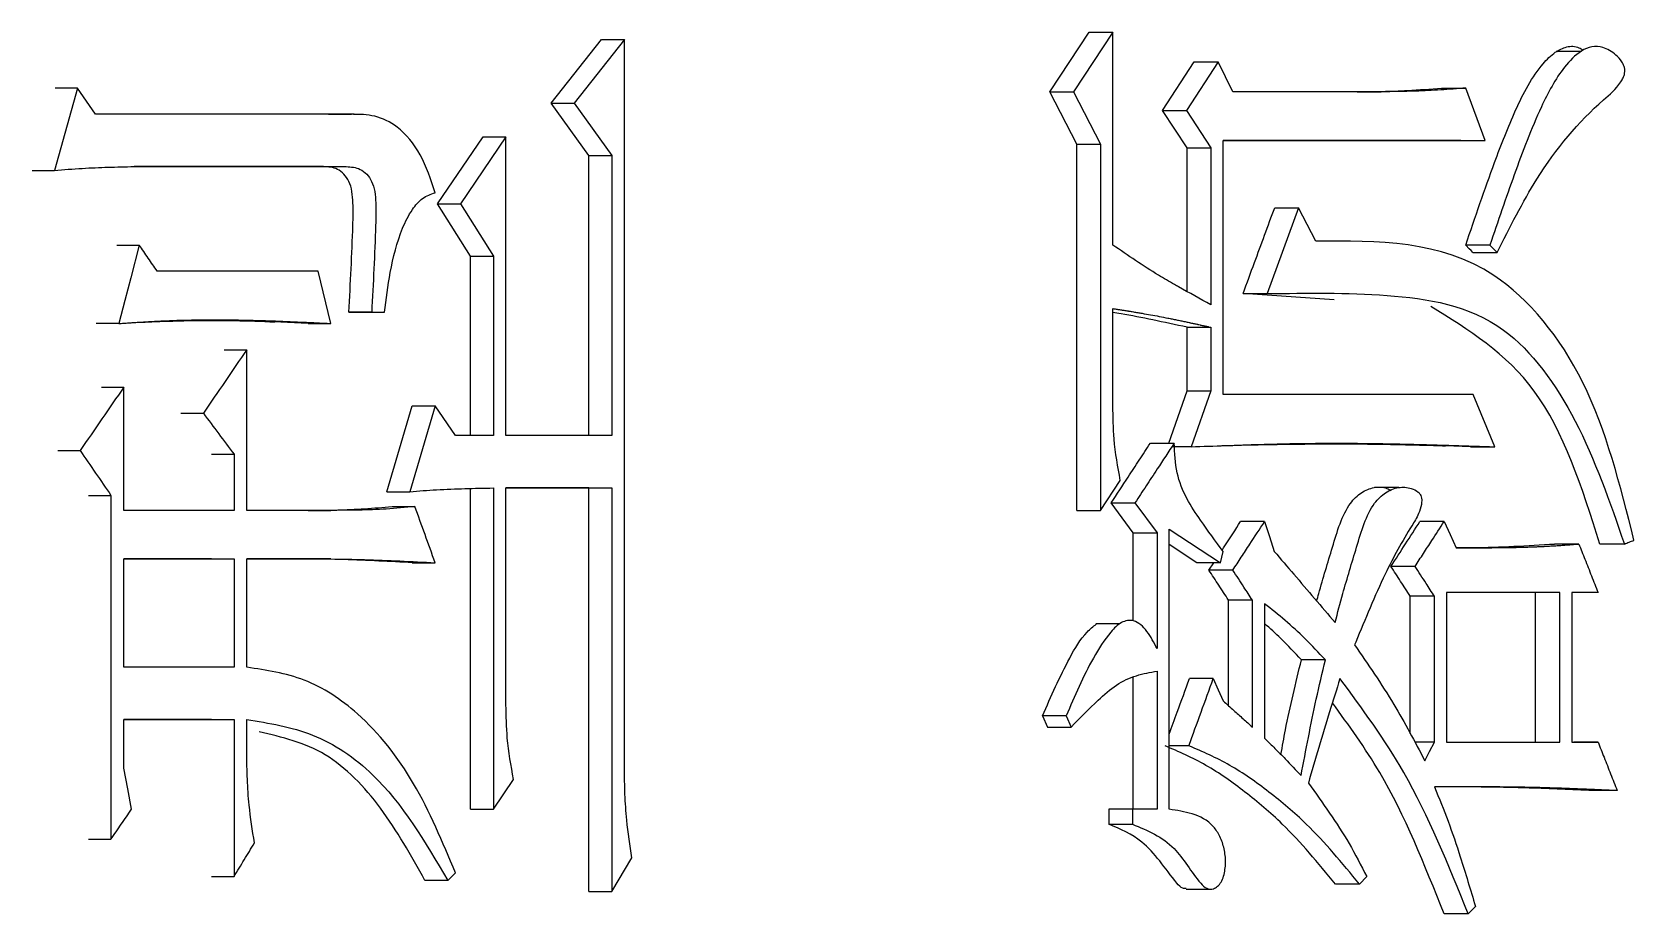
# Model space of a CAD drawing. Header units: millimetres. Extents: x 2223 to 4172, y 741 to 2119.
# Drawn here: x 3152.88 to 3157.519, y 992.018 to 994.571 of the extents above; entities that cross this region are included whole.
import ezdxf

# ---------------------------------------------------------------- set-up
doc = ezdxf.new("R2010")
doc.units = ezdxf.units.MM

msp = doc.modelspace()

# ---------------------------------------------------------------- linework, layer by layer
at = {"color": 7, "linetype": 'Continuous', "lineweight": 25}
for p, q in [((3154.383, 994.3652), (3154.5285, 994.5491)), ((3154.5954, 994.5491), (3154.4497, 994.3652)), ((3154.5285, 994.5491), (3154.5954, 994.5491)), ((3154.5954, 992.4397), (3154.5954, 994.5491)), ((3155.8274, 994.3976), (3155.9412, 994.5707)), ((3156.0099, 994.5707), (3155.896, 994.3976)), ((3155.9412, 994.5707), (3156.0099, 994.5707)), ((3156.0099, 993.9541), (3156.0099, 994.5707)), ((3157.365, 994.5141), (3157.2936, 994.5141)), ((3156.1539, 994.3435), (3156.2458, 994.4842)), ((3156.3149, 994.4842), (3156.2229, 994.3435)), ((3156.2458, 994.4842), (3156.3149, 994.4842)), ((3156.3574, 994.3976), (3156.3149, 994.4842)), ((3153.0116, 994.4084), (3152.9445, 994.1704)), ((3153.0116, 994.4084), (3152.9468, 994.4084)), ((3153.0637, 994.3327), (3153.0116, 994.4084)), ((3156.962, 994.4085), (3157.0321, 994.4085)), ((3157.0879, 994.257), (3157.0321, 994.4085)), ((3154.383, 994.3652), (3154.4497, 994.3652)), ((3154.4922, 994.2137), (3154.383, 994.3652)), ((3154.4497, 994.3652), (3154.559, 994.2137)), ((3155.8274, 994.3976), (3155.896, 994.3976)), ((3155.9057, 994.2462), (3155.8274, 994.3976)), ((3155.896, 994.3976), (3155.9744, 994.2462)), ((3156.787, 994.3976), (3156.3574, 994.3976)), ((3156.7173, 994.3976), (3156.787, 994.3976)), ((3153.8045, 994.3327), (3153.0637, 994.3327)), ((3153.7387, 994.3327), (3153.8045, 994.3327)), ((3153.84, 994.3321), (3153.811, 994.3321)), ((3156.1539, 994.3435), (3156.2229, 994.3435)), ((3156.2246, 994.2354), (3156.1539, 994.3435)), ((3156.2229, 994.3435), (3156.2937, 994.2354)), ((3154.0543, 994.0731), (3154.186, 994.2678)), ((3154.2524, 994.2678), (3154.1206, 994.0731)), ((3154.186, 994.2678), (3154.2524, 994.2678)), ((3154.2524, 993.4024), (3154.2524, 994.2678)), ((3155.9057, 994.2462), (3155.9744, 994.2462)), ((3155.9057, 993.1861), (3155.9057, 994.2462)), ((3156.2246, 994.2354), (3156.2937, 994.2354)), ((3156.2246, 993.8196), (3156.2246, 994.2354)), ((3156.2937, 994.2354), (3156.2937, 993.781)), ((3156.3291, 994.257), (3157.0879, 994.257)), ((3156.3291, 993.5214), (3156.3291, 994.257)), ((3157.0178, 994.257), (3156.3291, 994.257)), ((3157.0178, 994.257), (3157.0879, 994.257)), ((3153.724, 994.1813), (3153.1753, 994.1813)), ((3153.1754, 994.1813), (3153.7898, 994.1813)), ((3153.7241, 994.1813), (3153.7899, 994.1813)), ((3154.4922, 994.2137), (3154.559, 994.2137)), ((3154.4922, 993.4024), (3154.4922, 994.2137)), ((3154.559, 994.2137), (3154.559, 993.4024)), ((3152.8798, 994.1704), (3152.9445, 994.1704)), ((3154.0543, 994.0731), (3154.1206, 994.0731)), ((3154.1494, 993.9217), (3154.0543, 994.0731)), ((3154.1206, 994.0731), (3154.2158, 993.9217)), ((3156.5479, 994.0623), (3156.4563, 993.8135)), ((3156.4785, 994.0623), (3156.5479, 994.0623)), ((3156.5972, 993.9649), (3156.5479, 994.0623)), ((3153.1253, 993.9541), (3153.1903, 993.9541)), ((3157.102, 993.9541), (3157.0318, 993.9541)), ((3154.1494, 993.9217), (3154.2158, 993.9217)), ((3154.1494, 993.4024), (3154.1494, 993.9217)), ((3154.2158, 993.9217), (3154.2158, 993.4024)), ((3157.0527, 993.9325), (3157.1229, 993.9325)), ((3153.7456, 993.7269), (3153.7087, 993.8784)), ((3156.6512, 993.7955), (3156.3869, 993.8135)), ((3156.3869, 993.8135), (3156.4563, 993.8135)), ((3153.8635, 993.7594), (3153.7975, 993.7594)), ((3153.8343, 993.7594), (3153.9003, 993.7594)), ((3153.8635, 993.7594), (3153.9003, 993.7594)), ((3156.0099, 993.489), (3156.0099, 993.7702)), ((3153.1307, 993.7269), (3153.0658, 993.7269)), ((3153.6798, 993.7269), (3153.5803, 993.7319)), ((3153.6798, 993.7269), (3153.7456, 993.7269)), ((3156.2246, 993.7161), (3156.2937, 993.7161)), ((3156.2246, 993.5322), (3156.2246, 993.7161)), ((3156.2937, 993.7161), (3156.2937, 993.5322)), ((3153.4364, 993.6512), (3153.5018, 993.6512)), ((3153.5018, 993.1861), (3153.5018, 993.6512)), ((3153.0807, 993.543), (3153.1456, 993.543)), ((3153.1456, 993.1861), (3153.1456, 993.543)), ((3156.1718, 993.3808), (3156.2246, 993.5322)), ((3156.2246, 993.5322), (3156.2937, 993.5322)), ((3156.2937, 993.5322), (3156.2371, 993.37)), ((3153.9077, 993.2402), (3153.981, 993.489)), ((3154.0472, 993.489), (3153.9738, 993.2402)), ((3153.981, 993.489), (3154.0472, 993.489)), ((3154.1059, 993.4024), (3154.0472, 993.489)), ((3157.053, 993.5214), (3156.3291, 993.5214)), ((3157.1158, 993.37), (3157.053, 993.5214)), ((3153.3106, 993.4673), (3153.3759, 993.4673)), ((3154.2158, 993.4024), (3154.1059, 993.4024)), ((3154.559, 993.4024), (3154.2524, 993.4024)), ((3152.9543, 993.3591), (3153.019, 993.3591)), ((3153.3994, 993.3483), (3153.4648, 993.3483)), ((3153.4648, 993.3483), (3153.4648, 993.1861)), ((3156.1185, 993.3808), (3156.1875, 993.3808)), ((3156.2371, 993.37), (3156.1804, 993.37)), ((3157.0457, 993.37), (3156.9729, 993.3728)), ((3157.0457, 993.37), (3157.1158, 993.37)), ((3154.1494, 992.3207), (3154.1494, 993.2496)), ((3154.2158, 993.251), (3154.2158, 992.3207)), ((3154.2524, 993.251), (3154.559, 993.251)), ((3154.2524, 992.6236), (3154.2524, 993.251)), ((3154.4922, 993.251), (3154.2524, 993.251)), ((3154.4922, 993.251), (3154.559, 993.251)), ((3154.4922, 992.0827), (3154.4922, 993.251)), ((3154.559, 993.251), (3154.559, 992.0827)), ((3155.9744, 993.1861), (3156.0313, 993.2726)), ((3156.8378, 993.2522), (3156.7672, 993.2522)), ((3153.0435, 993.2293), (3153.1084, 993.2293)), ((3153.9077, 993.2402), (3153.9738, 993.2402)), ((3156.0051, 993.2077), (3156.0739, 993.2077)), ((3156.0689, 993.1212), (3156.0051, 993.2077)), ((3156.0739, 993.2077), (3156.1378, 993.1212)), ((3153.4648, 993.1861), (3153.1456, 993.1861)), ((3153.7456, 993.1861), (3153.5018, 993.1861)), ((3153.6798, 993.1861), (3153.7456, 993.1861)), ((3153.9224, 993.1969), (3153.9885, 993.1969)), ((3155.9057, 993.1861), (3155.9744, 993.1861)), ((3156.4492, 993.1536), (3156.3799, 993.1536)), ((3156.9692, 993.1536), (3156.8992, 993.1536)), ((3156.0689, 993.1212), (3156.1378, 993.1212)), ((3156.0689, 992.866), (3156.0689, 993.1212)), ((3156.1378, 993.1212), (3156.1378, 992.7858)), ((3156.1733, 993.132), (3156.322, 993.0346)), ((3156.2529, 993.0346), (3156.1733, 993.0868)), ((3156.322, 993.0346), (3156.3291, 993.0671)), ((3157.3595, 993.0887), (3157.289, 993.0887)), ((3153.1456, 992.7317), (3153.1456, 993.0454)), ((3153.1456, 993.0454), (3153.4648, 993.0454)), ((3153.3994, 993.0454), (3153.1456, 993.0454)), ((3153.3994, 993.0454), (3153.4648, 993.0454)), ((3153.4648, 993.0454), (3153.4648, 992.7317)), ((3153.5018, 993.0454), (3153.7456, 993.0454)), ((3153.5018, 992.7317), (3153.5018, 993.0454)), ((3153.6798, 993.0454), (3153.5018, 993.0454)), ((3153.7456, 993.0454), (3153.6798, 993.0454)), ((3153.981, 993.0346), (3154.0472, 993.0346)), ((3156.322, 993.0346), (3156.2529, 993.0346)), ((3156.2882, 993.013), (3156.3023, 993.0346)), ((3156.3574, 993.013), (3156.2882, 993.013)), ((3156.8852, 993.0238), (3156.8153, 993.0238)), ((3156.4139, 992.9265), (3156.3446, 992.9265)), ((3156.3446, 992.6205), (3156.3446, 992.9265)), ((3156.4139, 992.5587), (3156.4139, 992.9265)), ((3156.9412, 992.9373), (3156.8712, 992.9373)), ((3156.8712, 992.5402), (3156.8712, 992.9373)), ((3156.9412, 992.5154), (3156.9412, 992.9373)), ((3157.3039, 992.9481), (3156.9762, 992.9481)), ((3156.9762, 992.9481), (3156.9762, 992.5154)), ((3157.2335, 992.5154), (3157.2335, 992.9481)), ((3157.3039, 992.5154), (3157.3039, 992.9481)), ((3157.415, 992.9481), (3157.3386, 992.9481)), ((3157.3386, 992.9481), (3157.3386, 992.5154)), ((3156.4492, 992.9157), (3156.4492, 992.5262)), ((3156.0295, 992.8576), (3155.9608, 992.8576)), ((3156.6254, 992.7534), (3156.5559, 992.7534)), ((3153.4648, 992.7317), (3153.1456, 992.7317)), ((3156.0689, 992.3207), (3156.0689, 992.7032)), ((3156.1378, 992.7209), (3156.1378, 992.3207)), ((3156.3008, 992.6993), (3156.2317, 992.6993)), ((3153.1456, 992.5803), (3153.4648, 992.5803)), ((3153.1456, 992.4397), (3153.1456, 992.5803)), ((3153.3994, 992.5803), (3153.1456, 992.5803)), ((3153.3994, 992.5803), (3153.4648, 992.5803)), ((3153.4648, 992.5803), (3153.4648, 992.126)), ((3153.5018, 992.4829), (3153.5018, 992.5803)), ((3155.8746, 992.5911), (3155.8061, 992.5911)), ((3155.8061, 992.5911), (3155.8203, 992.5587)), ((3155.8203, 992.5587), (3155.8889, 992.5587)), ((3155.8746, 992.5911), (3155.8889, 992.5587)), ((3156.9412, 992.5154), (3156.8844, 992.5154)), ((3156.9762, 992.5154), (3157.3039, 992.5154)), ((3156.9762, 992.5154), (3157.2335, 992.5154)), ((3157.2335, 992.5154), (3157.3039, 992.5154)), ((3157.3386, 992.5154), (3157.415, 992.5154)), ((3157.3386, 992.5154), (3157.3444, 992.5154)), ((3157.415, 992.5154), (3157.3444, 992.5154)), ((3154.2158, 992.3207), (3154.2744, 992.4072)), ((3157.4705, 992.3748), (3157.3998, 992.3748)), ((3156.0668, 992.3207), (3155.998, 992.3207)), ((3155.998, 992.3207), (3155.998, 992.2774)), ((3156.0668, 992.3207), (3156.0668, 992.2774)), ((3156.1378, 992.3207), (3156.0668, 992.3207)), ((3155.998, 992.2774), (3156.0668, 992.2774)), ((3154.559, 992.0827), (3154.6172, 992.1801)), ((3154.0839, 992.1151), (3154.1059, 992.1368)), ((3153.3994, 992.126), (3153.4648, 992.126)), ((3154.0839, 992.1151), (3154.0177, 992.1151)), ((3156.2226, 992.0897), (3156.2922, 992.0897)), ((3156.7238, 992.1044), (3156.7449, 992.126)), ((3157.039, 992.0178), (3157.06, 992.0395)), ((3157.039, 992.0178), (3156.969, 992.0178))]:
    msp.add_line(p, q, dxfattribs=at)
at = {"color": 7, "linetype": 'Continuous', "lineweight": 25, "flags": 128}
for points in [[(3155.9744, 994.2462), (3155.9744, 993.8258), (3155.9744, 993.1861)], [(3153.1903, 993.9541), (3153.1655, 993.8596), (3153.1481, 993.7932), (3153.1307, 993.7269)], [(3157.0527, 993.9325), (3157.0474, 993.938), (3157.042, 993.9435), (3157.0318, 993.9541)], [(3157.1019, 993.9541), (3157.1124, 993.9433), (3157.1228, 993.9325)], [(3153.1084, 993.2293), (3153.1084, 992.7317), (3153.1084, 992.2341)], [(3156.4492, 993.1536), (3156.4633, 993.1104), (3156.4774, 993.0671)], [(3156.9692, 993.1536), (3156.9866, 993.1158), (3157.0041, 993.0779)], [(3156.1733, 992.3207), (3156.1733, 992.7264), (3156.1733, 993.132)], [(3157.4913, 993.0887), (3157.4626, 993.0887), (3157.4416, 993.0887), (3157.4206, 993.0887)], [(3156.3008, 992.6993), (3156.3149, 992.6669), (3156.3291, 992.6344)], [(3156.23, 992.5046), (3156.2125, 992.5046), (3156.1951, 992.5046), (3156.1733, 992.5046)], [(3156.9132, 992.4613), (3156.9272, 992.4884), (3156.9412, 992.5154)], [(3153.1679, 992.3207), (3153.1568, 992.3802), (3153.1456, 992.4397)], [(3154.1494, 992.3207), (3154.166, 992.3207), (3154.1826, 992.3207), (3154.2158, 992.3207)], [(3153.0435, 992.2341), (3153.0597, 992.2341), (3153.0759, 992.2341), (3153.1084, 992.2341)], [(3156.7238, 992.1044), (3156.6984, 992.1044), (3156.6763, 992.1044), (3156.6542, 992.1044)], [(3154.4922, 992.0827), (3154.5089, 992.0827), (3154.5256, 992.0827), (3154.559, 992.0827)]]:
    msp.add_lwpolyline(points, dxfattribs=at)
at = {"color": 7, "linetype": 'Continuous', "lineweight": 25}
for points, knots in [([(3157.0318, 993.9541), (3157.059, 994.0345), (3157.1039, 994.167), (3157.1741, 994.3462), (3157.2323, 994.458), (3157.2882, 994.5127), (3157.324, 994.5304), (3157.3533, 994.5304), (3157.3681, 994.5205), (3157.3722, 994.5178)], [0, 0, 0, 0, 0.336148, 0.554502, 0.775219, 0.850857, 0.913151, 0.975906, 1, 1, 1, 1]), ([(3157.1229, 993.9325), (3157.1595, 994.0055), (3157.2449, 994.1756), (3157.3749, 994.3298), (3157.47, 994.4077), (3157.488, 994.4378), (3157.4923, 994.4499), (3157.4928, 994.4616), (3157.4902, 994.4731), (3157.4823, 994.4889), (3157.4621, 994.5103), (3157.4323, 994.5275), (3157.3969, 994.5308), (3157.3573, 994.513), (3157.3034, 994.458), (3157.2381, 994.3345), (3157.171, 994.1581), (3157.125, 994.0222), (3157.102, 993.9541)], [0, 0, 0, 0, 0.163054, 0.380102, 0.433894, 0.442949, 0.452088, 0.458006, 0.463913, 0.473847, 0.492962, 0.528393, 0.555625, 0.58285, 0.633845, 0.724478, 0.861928, 1, 1, 1, 1]), ([(3156.7173, 994.3976), (3156.7416, 994.3979), (3156.7903, 994.3985), (3156.872, 994.4018), (3156.9291, 994.406), (3156.962, 994.4085)], [0, 0, 0, 0, 0.297859, 0.595729, 1, 1, 1, 1]), ([(3157.0321, 994.4085), (3157.0078, 994.4066), (3156.9594, 994.4029), (3156.8777, 994.3989), (3156.8202, 994.3981), (3156.787, 994.3976)], [0, 0, 0, 0, 0.29749, 0.594994, 1, 1, 1, 1]), ([(3154.0472, 994.1055), (3154.0346, 994.1437), (3154.0099, 994.2187), (3153.9457, 994.2966), (3153.8733, 994.332), (3153.8274, 994.3325), (3153.8045, 994.3327)], [0, 0, 0, 0, 0.291536, 0.572529, 0.787239, 1, 1, 1, 1]), ([(3152.9445, 994.1704), (3152.9714, 994.1725), (3153.0233, 994.1765), (3153.1003, 994.1798), (3153.1503, 994.1808), (3153.1754, 994.1813)], [0, 0, 0, 0, 0.349385, 0.674644, 1, 1, 1, 1]), ([(3153.7975, 993.7594), (3153.8019, 993.8435), (3153.8075, 993.9494), (3153.8106, 994.0752), (3153.8039, 994.1399), (3153.7657, 994.1787), (3153.7378, 994.1804), (3153.724, 994.1813)], [0, 0, 0, 0, 0.512304, 0.645208, 0.775979, 0.889287, 1, 1, 1, 1]), ([(3153.7898, 994.1813), (3153.8036, 994.1804), (3153.8316, 994.1787), (3153.8699, 994.1399), (3153.8766, 994.0752), (3153.8735, 993.9494), (3153.8679, 993.8435), (3153.8635, 993.7594)], [0, 0, 0, 0, 0.110827, 0.224198, 0.354947, 0.487818, 1, 1, 1, 1]), ([(3153.9003, 993.7594), (3153.9052, 993.7978), (3153.916, 993.8811), (3153.9418, 993.9839), (3153.9773, 994.0544), (3154.0096, 994.0927), (3154.0346, 994.1012), (3154.0472, 994.1055)], [0, 0, 0, 0, 0.277213, 0.601616, 0.758833, 0.878188, 1, 1, 1, 1]), ([(3156.3869, 993.8135), (3156.398, 993.8435), (3156.4188, 993.8999), (3156.4493, 993.9829), (3156.4688, 994.0358), (3156.4785, 994.0623)], [0, 0, 0, 0, 0.361499, 0.68075, 1, 1, 1, 1]), ([(3153.2423, 993.8784), (3153.2336, 993.891), (3153.2163, 993.9162), (3153.1989, 993.9415), (3153.1903, 993.9541)], [0, 0, 0, 0, 0.499998, 1, 1, 1, 1]), ([(3156.2937, 993.781), (3156.2625, 993.7983), (3156.2275, 993.8177), (3156.1769, 993.8464), (3156.1125, 993.8834), (3156.0537, 993.924), (3156.0099, 993.9541)], [0, 0, 0, 0, 0.325176, 0.365823, 0.528414, 1, 1, 1, 1]), ([(3157.519, 993.0996), (3157.4791, 993.2589), (3157.4015, 993.5694), (3157.0762, 993.9693), (3156.7776, 993.9666), (3156.5972, 993.9649)], [0, 0, 0, 0, 0.294377, 0.5735664, 1, 1, 1, 1]), ([(3153.7087, 993.8784), (3153.6394, 993.8784), (3153.4843, 993.8784), (3153.3284, 993.8784), (3153.2423, 993.8784)], [0, 0, 0, 0, 0.447226, 1, 1, 1, 1]), ([(3156.4563, 993.8135), (3156.5714, 993.8151), (3156.8015, 993.8182), (3157.1377, 993.7663), (3157.3658, 993.451), (3157.4489, 993.2111), (3157.4913, 993.0887)], [0, 0, 0, 0, 0.273656, 0.546764, 0.768873, 1, 1, 1, 1]), ([(3153.7975, 993.7594), (3153.8044, 993.7594), (3153.8166, 993.7594), (3153.8289, 993.7594), (3153.8343, 993.7594)], [0, 0, 0, 0, 0.56, 1, 1, 1, 1]), ([(3156.0099, 993.7702), (3156.012, 993.7699), (3156.0162, 993.7692), (3156.0214, 993.7684), (3156.0266, 993.7676), (3156.0308, 993.7669), (3156.035, 993.7663), (3156.0391, 993.7656), (3156.0433, 993.765), (3156.0485, 993.7641), (3156.0527, 993.7635), (3156.0579, 993.7626), (3156.0631, 993.7618), (3156.0694, 993.7608), (3156.0756, 993.7597), (3156.0819, 993.7587), (3156.0881, 993.7576), (3156.1006, 993.7555), (3156.1277, 993.7508), (3156.1547, 993.7456), (3156.1754, 993.7414), (3156.1837, 993.7397), (3156.192, 993.738), (3156.2024, 993.7359), (3156.2107, 993.7341), (3156.2189, 993.7324), (3156.2252, 993.7311), (3156.2303, 993.73), (3156.2355, 993.7288), (3156.2396, 993.728), (3156.2438, 993.7271), (3156.2479, 993.7262), (3156.252, 993.7253), (3156.2572, 993.7241), (3156.2613, 993.7232), (3156.2665, 993.7221), (3156.2706, 993.7212), (3156.2748, 993.7203), (3156.2789, 993.7194), (3156.283, 993.7185), (3156.2883, 993.7173), (3156.2915, 993.7166), (3156.2937, 993.7161)], [0, 0, 0, 0, 0.021952, 0.043903, 0.054879, 0.07683, 0.087806, 0.098782, 0.120733, 0.131709, 0.15366, 0.164636, 0.186587, 0.208539, 0.23049, 0.252442, 0.274393, 0.296345, 0.384151, 0.559767, 0.581718, 0.60367, 0.647573, 0.669524, 0.713427, 0.735378, 0.75733, 0.779281, 0.790257, 0.812208, 0.823184, 0.83416, 0.856111, 0.867087, 0.889038, 0.900014, 0.921966, 0.932941, 0.943917, 0.965868, 0.976844, 1, 1, 1, 1]), ([(3156.2246, 993.7161), (3156.1915, 993.7234), (3156.128, 993.7374), (3156.0564, 993.7512), (3156.0178, 993.7575), (3156.0099, 993.7588)], [0, 0, 0, 0, 0.463687, 0.891018, 1, 1, 1, 1]), ([(3157.4206, 993.0887), (3157.3682, 993.252), (3157.2664, 993.5688), (3157.0402, 993.7087), (3156.9306, 993.7765)], [0, 0, 0, 0, 0.515406, 1, 1, 1, 1]), ([(3153.1307, 993.7269), (3153.1331, 993.7271), (3153.1379, 993.7274), (3153.1451, 993.7279), (3153.1522, 993.7284), (3153.1594, 993.7288), (3153.1666, 993.7293), (3153.1737, 993.7298), (3153.1809, 993.7302), (3153.1868, 993.7306), (3153.1928, 993.731), (3153.1988, 993.7313), (3153.2083, 993.7319), (3153.2178, 993.7325), (3153.2298, 993.7331), (3153.2417, 993.7338), (3153.256, 993.7345), (3153.2846, 993.7358), (3153.3466, 993.7379), (3153.4228, 993.7383), (3153.4894, 993.7371), (3153.5227, 993.7363), (3153.5465, 993.7356), (3153.5655, 993.735), (3153.5892, 993.7342), (3153.6082, 993.7334), (3153.6272, 993.7325), (3153.6414, 993.7318), (3153.6556, 993.7312), (3153.6699, 993.7306), (3153.6817, 993.73), (3153.6912, 993.7296), (3153.6983, 993.7293), (3153.7054, 993.7289), (3153.7125, 993.7286), (3153.7196, 993.7283), (3153.7267, 993.7279), (3153.7326, 993.7276), (3153.7389, 993.7273), (3153.7428, 993.7271), (3153.7456, 993.7269)], [0, 0, 0, 0, 0.011607, 0.023213, 0.034819, 0.046426, 0.058032, 0.069639, 0.081245, 0.092852, 0.098655, 0.110262, 0.121868, 0.145081, 0.156687, 0.1799, 0.203113, 0.226326, 0.31918, 0.504901, 0.597754, 0.64418, 0.667393, 0.713819, 0.737032, 0.783458, 0.806671, 0.829884, 0.853097, 0.87631, 0.899523, 0.911129, 0.922736, 0.934342, 0.945949, 0.957555, 0.969162, 0.980768, 0.986572, 1, 1, 1, 1]), ([(3153.1974, 993.731), (3153.1974, 993.731), (3153.1973, 993.731), (3153.1979, 993.731), (3153.2163, 993.7317), (3153.2875, 993.7345), (3153.3568, 993.7358), (3153.3995, 993.7361), (3153.4147, 993.7361), (3153.4172, 993.7361), (3153.4164, 993.7361), (3153.4417, 993.7359), (3153.4956, 993.7352), (3153.544, 993.7333), (3153.5832, 993.7317)], [0, 0, 0, 0, 0.00053, 0.004509, 0.014062, 0.225904, 0.41709, 0.513928, 0.524253, 0.532703, 0.557438, 0.62576, 0.697207, 1, 1, 1, 1]), ([(3153.5018, 993.6512), (3153.4808, 993.6206), (3153.4389, 993.5593), (3153.3969, 993.498), (3153.3759, 993.4673)], [0, 0, 0, 0, 0.5, 1, 1, 1, 1]), ([(3153.1456, 993.543), (3153.1245, 993.5124), (3153.0824, 993.4511), (3153.0401, 993.3898), (3153.019, 993.3591)], [0, 0, 0, 0, 0.5, 1, 1, 1, 1]), ([(3156.0313, 993.2726), (3156.0242, 993.3124), (3156.0115, 993.3835), (3156.0104, 993.4567), (3156.0099, 993.489)], [0, 0, 0, 0, 0.558835, 1, 1, 1, 1]), ([(3153.3759, 993.4673), (3153.3907, 993.4475), (3153.4204, 993.4078), (3153.45, 993.3682), (3153.4648, 993.3483)], [0, 0, 0, 0, 0.499998, 1, 1, 1, 1]), ([(3153.019, 993.3591), (3153.0339, 993.3375), (3153.0638, 993.2942), (3153.0935, 993.251), (3153.1084, 993.2293)], [0, 0, 0, 0, 0.499998, 1, 1, 1, 1]), ([(3156.0051, 993.2077), (3156.0215, 993.2327), (3156.0486, 993.274), (3156.0864, 993.3317), (3156.1078, 993.3644), (3156.1185, 993.3808)], [0, 0, 0, 0, 0.432882, 0.716441, 1, 1, 1, 1]), ([(3156.1875, 993.3808), (3156.1711, 993.3558), (3156.144, 993.3145), (3156.1061, 993.2568), (3156.0846, 993.2241), (3156.0739, 993.2077)], [0, 0, 0, 0, 0.432629, 0.716314, 1, 1, 1, 1]), ([(3156.3291, 993.0671), (3156.3072, 993.097), (3156.271, 993.1464), (3156.2225, 993.2183), (3156.1914, 993.2941), (3156.1888, 993.3517), (3156.1875, 993.3808)], [0, 0, 0, 0, 0.334385, 0.552202, 0.773272, 1, 1, 1, 1]), ([(3156.2371, 993.37), (3156.3033, 993.3726), (3156.4358, 993.3777), (3156.5843, 993.3806), (3156.6686, 993.3805), (3156.6892, 993.3804), (3156.6954, 993.3803), (3156.7015, 993.3803), (3156.7077, 993.3802), (3156.7139, 993.3802), (3156.7221, 993.3801), (3156.7303, 993.38), (3156.7385, 993.3799), (3156.7447, 993.3799), (3156.7509, 993.3798), (3156.757, 993.3797), (3156.7632, 993.3796), (3156.7694, 993.3795), (3156.7776, 993.3794), (3156.7858, 993.3793), (3156.794, 993.3791), (3156.8002, 993.379), (3156.8063, 993.3789), (3156.8125, 993.3788), (3156.8186, 993.3787), (3156.8248, 993.3785), (3156.8309, 993.3784), (3156.8371, 993.3783), (3156.8453, 993.3781), (3156.8535, 993.3779), (3156.8617, 993.3777), (3156.8678, 993.3776), (3156.874, 993.3774), (3156.8801, 993.3773), (3156.8863, 993.3771), (3156.8924, 993.377), (3156.9006, 993.3767), (3156.9088, 993.3765), (3156.917, 993.3763), (3156.9232, 993.3761), (3156.9293, 993.376), (3156.9355, 993.3758), (3156.9416, 993.3756), (3156.9477, 993.3754), (3156.9539, 993.3752), (3156.96, 993.3751), (3156.9682, 993.3748), (3156.9764, 993.3746), (3156.9846, 993.3743), (3156.9907, 993.3741), (3156.9968, 993.3739), (3157.003, 993.3737), (3157.0091, 993.3735), (3157.0152, 993.3733), (3157.0234, 993.3731), (3157.0316, 993.3728), (3157.0398, 993.3725), (3157.0459, 993.3723), (3157.052, 993.3721), (3157.0582, 993.3719), (3157.0643, 993.3717), (3157.0704, 993.3715), (3157.0765, 993.3713), (3157.0847, 993.371), (3157.0929, 993.3708), (3157.101, 993.3705), (3157.108, 993.3703), (3157.113, 993.3701), (3157.1158, 993.37)], [0, 0, 0, 0, 0.22469, 0.449389, 0.505561, 0.512583, 0.519604, 0.526626, 0.533648, 0.540669, 0.547691, 0.561734, 0.568755, 0.575777, 0.582798, 0.58982, 0.596841, 0.603863, 0.610884, 0.624928, 0.631949, 0.638971, 0.645992, 0.653014, 0.660035, 0.667057, 0.674078, 0.6811, 0.688121, 0.702165, 0.709186, 0.716208, 0.723229, 0.730251, 0.737272, 0.744294, 0.751315, 0.765358, 0.77238, 0.779401, 0.786423, 0.793445, 0.800466, 0.807488, 0.814509, 0.821531, 0.828552, 0.842595, 0.849617, 0.856638, 0.86366, 0.870682, 0.877703, 0.884725, 0.891746, 0.905789, 0.912811, 0.919832, 0.926854, 0.933875, 0.940897, 0.947918, 0.95494, 0.961962, 0.976005, 0.983026, 0.990048, 1, 1, 1, 1]), ([(3156.3259, 993.3734), (3156.3393, 993.3738), (3156.4157, 993.3762), (3156.6312, 993.38), (3156.8161, 993.3773), (3156.9176, 993.3747), (3156.9576, 993.3735), (3156.9727, 993.373), (3156.9729, 993.373), (3156.973, 993.373)], [0, 0, 0, 0, 0.091246, 0.521297, 0.77416, 0.895412, 0.961125, 0.976415, 1, 1, 1, 1]), ([(3153.9738, 993.2402), (3153.9996, 993.2422), (3154.0529, 993.2463), (3154.1337, 993.2495), (3154.1884, 993.2505), (3154.2158, 993.251)], [0, 0, 0, 0, 0.320446, 0.660167, 1, 1, 1, 1]), ([(3156.6005, 992.9235), (3156.6024, 992.9307), (3156.6163, 992.9834), (3156.6463, 993.078), (3156.6779, 993.1901), (3156.7289, 993.2399), (3156.7659, 993.2544), (3156.7963, 993.2544), (3156.8118, 993.2459), (3156.8158, 993.2437)], [0, 0, 0, 0, 0.046643, 0.342403, 0.639171, 0.748921, 0.858405, 0.963449, 1, 1, 1, 1]), ([(3156.6535, 992.8616), (3156.6608, 992.8896), (3156.6801, 992.9632), (3156.7159, 993.0782), (3156.7478, 993.1906), (3156.799, 993.24), (3156.8364, 993.2551), (3156.8691, 993.2524), (3156.8907, 993.2437), (3156.8999, 993.2333), (3156.9034, 993.2254), (3156.9048, 993.2151), (3156.903, 993.198), (3156.8943, 993.171), (3156.8545, 993.1085), (3156.7882, 992.9897), (3156.7402, 992.868), (3156.7109, 992.7993), (3156.7097, 992.7967)], [0, 0, 0, 0, 0.080829, 0.213073, 0.345773, 0.395058, 0.444233, 0.491132, 0.518332, 0.527917, 0.53551, 0.543103, 0.555865, 0.581938, 0.622671, 0.782526, 0.991638, 1, 1, 1, 1]), ([(3153.6798, 993.1861), (3153.7075, 993.1862), (3153.7619, 993.1865), (3153.8428, 993.1906), (3153.8958, 993.1948), (3153.9224, 993.1969)], [0, 0, 0, 0, 0.342239, 0.67104, 1, 1, 1, 1]), ([(3153.9885, 993.1969), (3153.9609, 993.1943), (3153.9067, 993.1891), (3153.8257, 993.1866), (3153.7723, 993.1862), (3153.7456, 993.1861)], [0, 0, 0, 0, 0.341779, 0.670798, 1, 1, 1, 1]), ([(3154.0472, 993.0346), (3154.0374, 993.0617), (3154.0179, 993.1158), (3153.9983, 993.1698), (3153.9885, 993.1969)], [0, 0, 0, 0, 0.499999, 1, 1, 1, 1]), ([(3156.3261, 993.0712), (3156.3288, 993.0752), (3156.3467, 993.1027), (3156.3646, 993.1302), (3156.3799, 993.1536)], [0, 0, 0, 0, 0.147167, 1, 1, 1, 1]), ([(3156.3574, 993.013), (3156.3655, 993.0255), (3156.3818, 993.0505), (3156.4125, 993.0973), (3156.4349, 993.1317), (3156.4492, 993.1536)], [0, 0, 0, 0, 0.2662424, 0.5324848, 1, 1, 1, 1]), ([(3156.8153, 993.0238), (3156.8293, 993.0455), (3156.8573, 993.0887), (3156.8852, 993.132), (3156.8992, 993.1536)], [0, 0, 0, 0, 0.5, 1, 1, 1, 1]), ([(3156.8852, 993.0238), (3156.8932, 993.0363), (3156.9094, 993.0613), (3156.9374, 993.1045), (3156.9573, 993.1353), (3156.9692, 993.1536)], [0, 0, 0, 0, 0.288429, 0.576858, 1, 1, 1, 1]), ([(3156.4774, 993.0671), (3156.4963, 993.0451), (3156.5352, 992.9998), (3156.5939, 992.9313), (3156.6336, 992.8848), (3156.6535, 992.8616)], [0, 0, 0, 0, 0.321741, 0.660871, 1, 1, 1, 1]), ([(3157.004, 993.0782), (3157.0202, 993.0783), (3157.076, 993.0784), (3157.171, 993.0816), (3157.2496, 993.0864), (3157.289, 993.0887)], [0, 0, 0, 0, 0.1701659, 0.5850026, 1, 1, 1, 1]), ([(3157.0041, 993.0779), (3157.0436, 993.0779), (3157.0856, 993.0778), (3157.13, 993.0782), (3157.1374, 993.0783), (3157.1448, 993.0784), (3157.1522, 993.0785), (3157.1584, 993.0786), (3157.1646, 993.0787), (3157.1695, 993.0788), (3157.1756, 993.079), (3157.1818, 993.0791), (3157.1917, 993.0793), (3157.2015, 993.0796), (3157.2114, 993.0799), (3157.2187, 993.0802), (3157.2261, 993.0804), (3157.236, 993.0808), (3157.2446, 993.0812), (3157.2532, 993.0816), (3157.2581, 993.0819), (3157.2643, 993.0822), (3157.2704, 993.0825), (3157.2802, 993.0831), (3157.2901, 993.0837), (3157.3023, 993.0845), (3157.3122, 993.0852), (3157.3244, 993.0861), (3157.3343, 993.0868), (3157.3467, 993.0878), (3157.3543, 993.0883), (3157.3595, 993.0887)], [0, 0, 0, 0, 0.332695, 0.353489, 0.374282, 0.395075, 0.415869, 0.436662, 0.447059, 0.467852, 0.478249, 0.499042, 0.519836, 0.561423, 0.582216, 0.603009, 0.623803, 0.644596, 0.686183, 0.69658, 0.717373, 0.72777, 0.748563, 0.769356, 0.810943, 0.831737, 0.873323, 0.894117, 0.935704, 0.956497, 1, 1, 1, 1]), ([(3157.3595, 993.0887), (3157.3653, 993.074), (3157.3774, 993.0432), (3157.396, 992.9964), (3157.4086, 992.9642), (3157.415, 992.9481)], [0, 0, 0, 0, 0.313727, 0.656864, 1, 1, 1, 1]), ([(3157.4913, 993.0887), (3157.4959, 993.0905), (3157.5051, 993.0942), (3157.5144, 993.0978), (3157.519, 993.0996)], [0, 0, 0, 0, 0.499988, 1, 1, 1, 1]), ([(3153.981, 993.0346), (3153.9488, 993.0362), (3153.8825, 993.0395), (3153.7821, 993.0441), (3153.7139, 993.045), (3153.6798, 993.0454)], [0, 0, 0, 0, 0.321994, 0.660963, 1, 1, 1, 1]), ([(3153.7456, 993.0454), (3153.778, 993.045), (3153.8446, 993.0441), (3153.9451, 993.0396), (3154.0132, 993.0363), (3154.0472, 993.0346)], [0, 0, 0, 0, 0.321579, 0.660777, 1, 1, 1, 1]), ([(3156.3446, 992.9265), (3156.3352, 992.9409), (3156.3164, 992.9697), (3156.2976, 992.9986), (3156.2882, 993.013)], [0, 0, 0, 0, 0.500002, 1, 1, 1, 1]), ([(3156.4139, 992.9265), (3156.4058, 992.939), (3156.3923, 992.9596), (3156.3734, 992.9885), (3156.3627, 993.0048), (3156.3574, 993.013)], [0, 0, 0, 0, 0.4326487, 0.7163239, 1, 1, 1, 1]), ([(3156.8712, 992.9373), (3156.8619, 992.9517), (3156.8433, 992.9806), (3156.8246, 993.0094), (3156.8153, 993.0238)], [0, 0, 0, 0, 0.500002, 1, 1, 1, 1]), ([(3156.9412, 992.9373), (3156.9331, 992.9498), (3156.9197, 992.9704), (3156.9011, 992.9993), (3156.8905, 993.0157), (3156.8852, 993.0238)], [0, 0, 0, 0, 0.432649, 0.716324, 1, 1, 1, 1]), ([(3156.6254, 992.7534), (3156.6058, 992.7743), (3156.5681, 992.8145), (3156.5091, 992.8684), (3156.4692, 992.8999), (3156.4492, 992.9157)], [0, 0, 0, 0, 0.349925, 0.674457, 1, 1, 1, 1]), ([(3155.8061, 992.5911), (3155.831, 992.6478), (3155.8688, 992.7336), (3155.9223, 992.8248), (3155.9527, 992.8496), (3155.9616, 992.857)], [0, 0, 0, 0, 0.5781639, 0.8758527, 1, 1, 1, 1]), ([(3156.1378, 992.7858), (3156.1288, 992.8032), (3156.1113, 992.8373), (3156.074, 992.8718), (3156.033, 992.8646), (3155.9932, 992.8242), (3155.9367, 992.7354), (3155.8993, 992.6485), (3155.8746, 992.5911)], [0, 0, 0, 0, 0.121784, 0.238894, 0.329996, 0.425945, 0.621085, 1, 1, 1, 1]), ([(3156.5559, 992.7534), (3156.5363, 992.7744), (3156.5019, 992.8115), (3156.4651, 992.8442), (3156.4492, 992.8585)], [0, 0, 0, 0, 0.56596, 1, 1, 1, 1]), ([(3156.7098, 992.7967), (3156.7486, 992.7404), (3156.8046, 992.6595), (3156.8696, 992.5442), (3156.8986, 992.489), (3156.9132, 992.4613)], [0, 0, 0, 0, 0.532376, 0.766064, 1, 1, 1, 1]), ([(3156.4967, 992.4792), (3156.5008, 992.5031), (3156.511, 992.5614), (3156.5318, 992.6524), (3156.5478, 992.7197), (3156.5559, 992.7534)], [0, 0, 0, 0, 0.256892, 0.628328, 1, 1, 1, 1]), ([(3156.555, 992.4181), (3156.5689, 992.4921), (3156.5901, 992.6048), (3156.6164, 992.7155), (3156.6254, 992.7534)], [0, 0, 0, 0, 0.6569803, 1, 1, 1, 1]), ([(3154.1059, 992.1368), (3154.0688, 992.2259), (3153.9957, 992.4016), (3153.8426, 992.5946), (3153.6715, 992.707), (3153.5581, 992.7235), (3153.5018, 992.7317)], [0, 0, 0, 0, 0.289657, 0.571456, 0.787204, 1, 1, 1, 1]), ([(3155.8889, 992.5587), (3155.9147, 992.5852), (3155.9571, 992.6287), (3156.019, 992.6833), (3156.0776, 992.7101), (3156.1178, 992.7173), (3156.1378, 992.7209)], [0, 0, 0, 0, 0.3446396, 0.5657566, 0.7835326, 1, 1, 1, 1]), ([(3156.1733, 992.5385), (3156.181, 992.5596), (3156.2004, 992.6132), (3156.2199, 992.6669), (3156.2317, 992.6993)], [0, 0, 0, 0, 0.394634, 1, 1, 1, 1]), ([(3156.23, 992.5046), (3156.2418, 992.537), (3156.2654, 992.602), (3156.289, 992.6669), (3156.3008, 992.6993)], [0, 0, 0, 0, 0.5, 1, 1, 1, 1]), ([(3156.6676, 992.6993), (3156.6574, 992.6672), (3156.6364, 992.6011), (3156.6058, 992.5001), (3156.586, 992.431), (3156.5761, 992.3964)], [0, 0, 0, 0, 0.320379, 0.660141, 1, 1, 1, 1]), ([(3157.039, 992.0178), (3156.9818, 992.1595), (3156.8803, 992.4108), (3156.7322, 992.6117), (3156.6676, 992.6993)], [0, 0, 0, 0, 0.56421, 1, 1, 1, 1]), ([(3154.2744, 992.4072), (3154.2671, 992.447), (3154.2541, 992.5181), (3154.2529, 992.5913), (3154.2524, 992.6236)], [0, 0, 0, 0, 0.558835, 1, 1, 1, 1]), ([(3156.3291, 992.6344), (3156.3393, 992.6253), (3156.3586, 992.6081), (3156.3868, 992.5829), (3156.4049, 992.5667), (3156.4139, 992.5587)], [0, 0, 0, 0, 0.361282, 0.680641, 1, 1, 1, 1]), ([(3156.969, 992.0178), (3156.9124, 992.1602), (3156.8235, 992.3843), (3156.6931, 992.5638), (3156.6455, 992.6292)], [0, 0, 0, 0, 0.635566, 1, 1, 1, 1]), ([(3153.5018, 992.5803), (3153.5661, 992.5703), (3153.6956, 992.5501), (3153.9112, 992.4064), (3154.0179, 992.2264), (3154.0839, 992.1151)], [0, 0, 0, 0, 0.273464, 0.551009, 1, 1, 1, 1]), ([(3154.0177, 992.1151), (3153.9772, 992.1871), (3153.8974, 992.3292), (3153.7354, 992.4983), (3153.6037, 992.5294), (3153.5379, 992.5449)], [0, 0, 0, 0, 0.339729, 0.670692, 1, 1, 1, 1]), ([(3156.6542, 992.1044), (3156.6043, 992.1649), (3156.5227, 992.2641), (3156.3935, 992.3721), (3156.2811, 992.4524), (3156.2009, 992.4873), (3156.161, 992.5046)], [0, 0, 0, 0, 0.34442, 0.564747, 0.783429, 1, 1, 1, 1]), ([(3156.7238, 992.1044), (3156.6739, 992.1649), (3156.5921, 992.2641), (3156.4628, 992.3721), (3156.3503, 992.4524), (3156.2699, 992.4873), (3156.23, 992.5046)], [0, 0, 0, 0, 0.34436, 0.564684, 0.783385, 1, 1, 1, 1]), ([(3156.4492, 992.5262), (3156.4593, 992.5164), (3156.4794, 992.4968), (3156.5149, 992.4611), (3156.5398, 992.4344), (3156.555, 992.4181)], [0, 0, 0, 0, 0.280921, 0.561854, 1, 1, 1, 1]), ([(3157.415, 992.5154), (3157.4208, 992.5007), (3157.433, 992.4699), (3157.4514, 992.4231), (3157.4641, 992.3909), (3157.4705, 992.3748)], [0, 0, 0, 0, 0.313727, 0.656864, 1, 1, 1, 1]), ([(3153.524, 992.2233), (3153.5182, 992.2597), (3153.5086, 992.3206), (3153.5027, 992.4077), (3153.5021, 992.4578), (3153.5018, 992.4829)], [0, 0, 0, 0, 0.4254255, 0.7120823, 1, 1, 1, 1]), ([(3154.6172, 992.1801), (3154.6116, 992.2164), (3154.6021, 992.2773), (3154.5963, 992.3644), (3154.5957, 992.4145), (3154.5954, 992.4397)], [0, 0, 0, 0, 0.425369, 0.712054, 1, 1, 1, 1]), ([(3156.5761, 992.3964), (3156.5967, 992.3678), (3156.6373, 992.3113), (3156.6954, 992.2229), (3156.7284, 992.1584), (3156.7449, 992.126)], [0, 0, 0, 0, 0.3384511, 0.6681197, 1, 1, 1, 1]), ([(3157.4705, 992.3748), (3157.4628, 992.3751), (3157.4475, 992.3758), (3157.4284, 992.3767), (3157.4131, 992.3773), (3157.4016, 992.3778), (3157.392, 992.3782), (3157.3824, 992.3786), (3157.369, 992.3792), (3157.3498, 992.3799), (3157.3307, 992.3807), (3157.3115, 992.3814), (3157.2961, 992.3819), (3157.2769, 992.3825), (3157.2616, 992.383), (3157.2424, 992.3835), (3157.227, 992.3838), (3157.2116, 992.3842), (3157.1962, 992.3845), (3157.1809, 992.3847), (3157.1616, 992.385), (3157.1481, 992.3851), (3157.1347, 992.3853), (3157.127, 992.3853), (3157.1173, 992.3854), (3157.1096, 992.3855), (3157.1019, 992.3855), (3157.0942, 992.3855), (3157.0865, 992.3856), (3157.0769, 992.3856), (3157.0692, 992.3856), (3157.0595, 992.3857), (3157.0518, 992.3857), (3157.0422, 992.3857), (3157.0345, 992.3857), (3157.0267, 992.3857), (3157.019, 992.3857), (3157.0113, 992.3857), (3157.0017, 992.3857), (3156.9939, 992.3857), (3156.9843, 992.3857), (3156.9775, 992.3857), (3156.9717, 992.3857), (3156.9679, 992.3857), (3156.964, 992.3857), (3156.9592, 992.3856), (3156.9553, 992.3856), (3156.9507, 992.3856), (3156.9463, 992.3856), (3156.9429, 992.3856), (3156.9412, 992.3856)], [0, 0, 0, 0, 0.043584, 0.087168, 0.10896, 0.130753, 0.152545, 0.163441, 0.185233, 0.228817, 0.272401, 0.294193, 0.337777, 0.35957, 0.403154, 0.424946, 0.46853, 0.490322, 0.512114, 0.555699, 0.577491, 0.621075, 0.631971, 0.653763, 0.664659, 0.686451, 0.697347, 0.708243, 0.730035, 0.740931, 0.762723, 0.773619, 0.795412, 0.806308, 0.8281, 0.838996, 0.849892, 0.871684, 0.88258, 0.904372, 0.915268, 0.93706, 0.942508, 0.947956, 0.958852, 0.9643, 0.975196, 0.980644, 0.990322, 1, 1, 1, 1]), ([(3156.9412, 992.3856), (3156.9547, 992.3526), (3156.9818, 992.2867), (3157.0206, 992.1706), (3157.0456, 992.0875), (3157.06, 992.0395)], [0, 0, 0, 0, 0.296607, 0.593255, 1, 1, 1, 1]), ([(3157.3998, 992.3748), (3157.3386, 992.3776), (3157.2202, 992.3831), (3157.0672, 992.3857), (3156.9754, 992.3856), (3156.9412, 992.3855)], [0, 0, 0, 0, 0.402188, 0.777041, 1, 1, 1, 1]), ([(3153.1084, 992.2341), (3153.1183, 992.2486), (3153.1382, 992.2774), (3153.158, 992.3063), (3153.1679, 992.3207)], [0, 0, 0, 0, 0.4999987, 1, 1, 1, 1]), ([(3156.0668, 992.2774), (3156.1099, 992.2597), (3156.1879, 992.2275), (3156.241, 992.131), (3156.2805, 992.0896), (3156.2992, 992.0888), (3156.3135, 992.0971), (3156.324, 992.1097), (3156.3334, 992.1329), (3156.3376, 992.1665), (3156.3335, 992.2066), (3156.3211, 992.2423), (3156.2933, 992.2856), (3156.2397, 992.311), (3156.1954, 992.3175), (3156.1733, 992.3207)], [0, 0, 0, 0, 0.230991, 0.417984, 0.453958, 0.487906, 0.511162, 0.535138, 0.560232, 0.612084, 0.662769, 0.713245, 0.762331, 0.881446, 1, 1, 1, 1]), ([(3156.2222, 992.0915), (3156.2189, 992.0914), (3156.2087, 992.0909), (3156.165, 992.1429), (3156.1083, 992.2307), (3156.0314, 992.2633), (3155.998, 992.2774)], [0, 0, 0, 0, 0.036093, 0.112614, 0.614141, 1, 1, 1, 1]), ([(3153.4648, 992.126), (3153.4747, 992.1422), (3153.4944, 992.1747), (3153.5141, 992.2071), (3153.524, 992.2233)], [0, 0, 0, 0, 0.499998, 1, 1, 1, 1])]:
    msp.add_open_spline(points, degree=3, knots=knots, dxfattribs=at)

doc.saveas('drawing.dxf')
